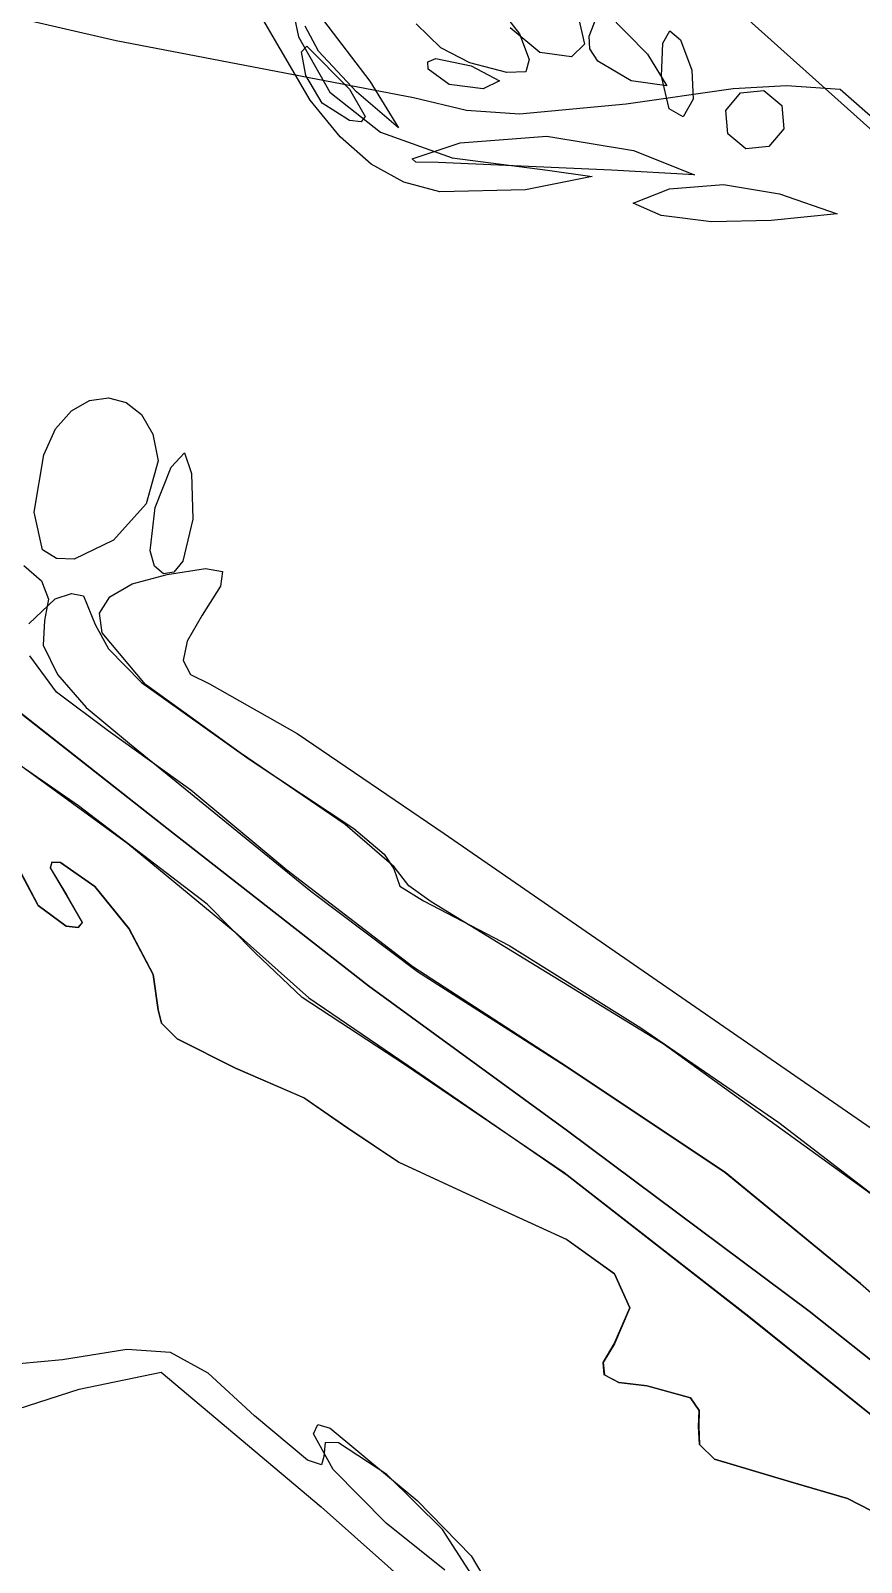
# Model space of a CAD drawing. Extents: x -886 to 651, y -59 to 942.
# Drawn here: x -359.68 to -342.88, y 197.6 to 228.58 of the extents above; entities that cross this region are included whole.
import ezdxf

# ---------------------------------------------------------------- set-up
doc = ezdxf.new("R2010")
doc.units = 0

msp = doc.modelspace()

# ---------------------------------------------------------------- linework, layer by layer
at = {"layer": 'IMAGES'}
for p, q in [((-357.952774, 228.368977), (-363.921525, 229.736383)), ((-351.93788, 227.22035), (-357.952774, 228.368977)), ((-345.477707, 227.398089), (-347.641841, 227.088147)), ((-344.395073, 227.457927), (-345.477707, 227.398089)), ((-343.31338, 227.38229), (-344.395073, 227.457927)), ((-335.539426, 220.562776), (-343.31338, 227.38229)), ((-350.870372, 226.958187), (-351.93788, 227.22035)), ((-347.641841, 227.088147), (-349.79787, 226.884793)), ((-349.79787, 226.884793), (-350.870372, 226.958187))]:
    msp.add_line(p, q, dxfattribs=at)
at = {"layer": 'Layer 1'}
for p, q in [((-354.620484, 230.161587), (-354.26812, 228.45253)), ((-354.032315, 227.172445), (-355.29103, 229.32846)), ((-342.583383, 226.485375), (-345.813015, 229.379011)), ((-350.328646, 229.190995), (-349.79905, 228.50995)), ((-348.0468, 228.948487), (-347.20982, 228.09719)), ((-353.861402, 228.161254), (-354.13133, 228.66402)), ((-353.763679, 228.778426), (-352.82578, 227.55331)), ((-351.390992, 228.230147), (-351.886402, 228.712656)), ((-349.38889, 228.13152), (-349.988174, 228.629859)), ((-348.609282, 228.862251), (-348.48253, 228.301764)), ((-348.3865, 228.46393), (-348.232985, 228.858908)), ((-354.26812, 228.45253), (-353.629948, 227.330264)), ((-349.79905, 228.50995), (-349.601431, 227.992404)), ((-348.48253, 228.301764), (-348.743971, 228.048692)), ((-348.376224, 228.210912), (-348.3865, 228.46393)), ((-346.92254, 227.65783), (-346.899376, 228.323355)), ((-346.899376, 228.323355), (-346.754012, 228.571855)), ((-346.754012, 228.571855), (-346.540718, 228.392818)), ((-346.540718, 228.392818), (-346.31376, 227.77573)), ((-354.202575, 228.145822), (-354.100272, 228.264199)), ((-354.11913, 227.66903), (-354.202575, 228.145822)), ((-354.100272, 228.264199), (-353.23663, 227.39398)), ((-353.09274, 227.33649), (-353.861402, 228.161254)), ((-351.652619, 227.948219), (-351.491255, 228.010979)), ((-351.491255, 228.010979), (-350.77695, 227.86688)), ((-350.80185, 227.92569), (-351.390992, 228.230147)), ((-349.601431, 227.992404), (-349.671084, 227.740929)), ((-348.743971, 228.048692), (-349.38889, 228.13152)), ((-348.212706, 227.95689), (-348.376224, 228.210912)), ((-347.20982, 228.09719), (-346.816928, 227.459577)), ((-347.20982, 228.09719), (-347.20982, 228.09719)), ((-353.78515, 227.112064), (-354.11913, 227.66903)), ((-351.64546, 227.79858), (-351.652619, 227.948219)), ((-351.217524, 227.489395), (-351.64546, 227.79858)), ((-350.055419, 227.727899), (-350.80185, 227.92569)), ((-350.77695, 227.86688), (-350.202946, 227.558645)), ((-349.671084, 227.740929), (-350.055419, 227.727899)), ((-347.53747, 227.5637), (-348.212706, 227.95689)), ((-346.768289, 226.996646), (-346.92254, 227.65783)), ((-346.31376, 227.77573), (-346.286044, 227.190514)), ((-346.31376, 227.77573), (-346.31376, 227.77573)), ((-353.23663, 227.39398), (-353.23638, 227.39398)), ((-353.23638, 227.39398), (-352.918469, 226.83832)), ((-352.82578, 227.55331), (-352.245999, 226.607664)), ((-352.82578, 227.55331), (-352.82578, 227.55331)), ((-350.53227, 227.40071), (-351.217524, 227.489395)), ((-350.202946, 227.558645), (-350.53228, 227.40065)), ((-350.53228, 227.40065), (-350.53227, 227.40071)), ((-346.816928, 227.459577), (-347.53747, 227.5637)), ((-345.325232, 227.320724), (-344.85585, 227.36404)), ((-344.85585, 227.36404), (-344.494204, 227.061714)), ((-353.424433, 226.426067), (-354.032315, 227.172445)), ((-353.23538, 226.75798), (-353.78515, 227.112064)), ((-353.629948, 227.330264), (-352.608071, 226.52315)), ((-352.245999, 226.607664), (-353.09274, 227.33649)), ((-346.286044, 227.190514), (-346.48932, 226.83437)), ((-345.62756, 226.95907), (-345.325232, 227.320724)), ((-344.494204, 227.061714), (-344.45088, 226.59234)), ((-352.99755, 226.732848), (-353.23538, 226.75798)), ((-352.918469, 226.83832), (-352.99755, 226.732848)), ((-346.48932, 226.83437), (-346.768289, 226.996646)), ((-345.584236, 226.489696), (-345.62756, 226.95907)), ((-352.800101, 225.879014), (-353.424433, 226.426067)), ((-352.608071, 226.52315), (-351.156641, 226.006653)), ((-350.99387, 226.30485), (-349.242279, 226.442996)), ((-349.242279, 226.442996), (-347.49137, 226.15182)), ((-345.22259, 226.18737), (-345.584236, 226.489696)), ((-344.45088, 226.59234), (-344.753208, 226.230686)), ((-344.45088, 226.59234), (-344.45088, 226.59234)), ((-351.968315, 225.985936), (-350.99387, 226.30485)), ((-347.49137, 226.15182), (-346.259829, 225.659731)), ((-344.753208, 226.230686), (-345.22259, 226.18737)), ((-352.136245, 225.514966), (-352.800101, 225.879014)), ((-351.892779, 225.916386), (-351.968315, 225.985936)), ((-351.44015, 225.90847), (-351.892779, 225.916386)), ((-347.93765, 225.75544), (-351.44015, 225.90847)), ((-351.156641, 226.006653), (-349.22981, 225.75624)), ((-351.40979, 225.317603), (-352.136245, 225.514966)), ((-348.325291, 225.624302), (-349.67678, 225.35765)), ((-349.22981, 225.75624), (-348.325291, 225.624302)), ((-346.259829, 225.659731), (-347.93765, 225.75544)), ((-347.93765, 225.75544), (-347.93765, 225.75544)), ((-349.67678, 225.35765), (-351.40979, 225.317603)), ((-347.50088, 225.090165), (-346.76609, 225.37669)), ((-346.76609, 225.37669), (-345.674594, 225.467998)), ((-345.674594, 225.467998), (-344.53923, 225.27288)), ((-344.53923, 225.27288), (-343.37264, 224.87379)), ((-346.93376, 224.83871), (-347.50088, 225.090165)), ((-343.37264, 224.87379), (-344.70691, 224.73489)), ((-345.911429, 224.708098), (-346.93376, 224.83871)), ((-344.7069, 224.73491), (-345.911429, 224.708098)), ((-344.70691, 224.73489), (-344.7069, 224.73491)), ((-358.492418, 221.097691), (-358.111651, 221.154164)), ((-358.111651, 221.154164), (-357.74941, 221.058536)), ((-359.17786, 220.521504), (-358.858793, 220.887383)), ((-358.858793, 220.887383), (-358.492418, 221.097691)), ((-357.74941, 221.058536), (-357.438611, 220.812543)), ((-357.438611, 220.812543), (-357.212172, 220.417919)), ((-359.4167, 219.99832), (-359.17786, 220.521504)), ((-357.212172, 220.417919), (-357.10301, 219.8764)), ((-359.609082, 218.841585), (-359.4167, 219.99832)), ((-356.838392, 219.74607), (-356.57137, 220.04207)), ((-356.57137, 220.04207), (-356.429415, 219.618587)), ((-357.103, 219.8764), (-357.349212, 219.009205)), ((-357.16366, 218.93569), (-356.838392, 219.74607)), ((-357.10301, 219.8764), (-357.103, 219.8764)), ((-356.429415, 219.618587), (-356.40485, 218.69919)), ((-358.717601, 212.903125), (-368.28193, 219.50882)), ((-357.349212, 219.009205), (-358.009999, 218.275185)), ((-359.4431, 218.07719), (-359.609082, 218.841585)), ((-357.26602, 218.055836), (-357.16366, 218.93569)), ((-356.40485, 218.69919), (-356.603194, 217.849251)), ((-356.40485, 218.69919), (-356.40485, 218.69919)), ((-359.159337, 217.899924), (-359.4431, 218.07719)), ((-358.009999, 218.275185), (-358.802311, 217.89197)), ((-357.17525, 217.750186), (-357.26602, 218.055836)), ((-359.818516, 217.760616), (-359.461491, 217.451346)), ((-358.802311, 217.89197), (-359.159337, 217.899924)), ((-356.99713, 217.59281), (-357.17525, 217.750186)), ((-356.603194, 217.849251), (-356.785425, 217.628692)), ((-359.461491, 217.451346), (-359.321578, 217.079619)), ((-357.62832, 217.387859), (-356.91971, 217.57991)), ((-356.785425, 217.628692), (-356.99713, 217.59281)), ((-356.91971, 217.57991), (-356.149612, 217.698995)), ((-356.149612, 217.698995), (-355.805935, 217.637618)), ((-355.805935, 217.637618), (-355.84223, 217.341801)), ((-359.19024, 217.08476), (-358.859887, 217.197467)), ((-358.859887, 217.197467), (-358.61187, 217.148047)), ((-358.61187, 217.148047), (-358.37526, 216.57067)), ((-358.287367, 216.799625), (-358.084691, 217.128951)), ((-358.084691, 217.128951), (-357.62832, 217.387859)), ((-355.84223, 217.341801), (-356.21205, 216.75757)), ((-359.716985, 216.57805), (-359.19024, 217.08476)), ((-359.321578, 217.079619), (-359.40022, 216.64741)), ((-359.40022, 216.64741), (-359.426831, 216.146271)), ((-358.37526, 216.57067), (-358.37524, 216.57067)), ((-358.37524, 216.57067), (-358.111827, 216.073501)), ((-358.23489, 216.396316), (-358.287367, 216.799625)), ((-356.21207, 216.75757), (-356.517523, 216.232452)), ((-356.21205, 216.75757), (-356.21207, 216.75757)), ((-357.358654, 215.353505), (-358.23489, 216.396316)), ((-356.517523, 216.232452), (-356.596674, 215.839853)), ((-359.161557, 215.19685), (-359.701166, 215.933185)), ((-359.426831, 216.146271), (-359.143431, 215.556457)), ((-358.111827, 216.073501), (-357.43802, 215.393265)), ((-356.596674, 215.839853), (-356.447275, 215.558219)), ((-359.143431, 215.556457), (-358.55896, 214.890905)), ((-357.43802, 215.393265), (-355.26711, 213.84176)), ((-355.44433, 213.97202), (-357.358654, 215.353505)), ((-356.447275, 215.558219), (-356.06708, 215.366)), ((-356.06708, 215.366), (-354.293632, 214.360369)), ((-361.967199, 215.233497), (-357.718031, 212.140687)), ((-358.11693, 214.41573), (-359.161557, 215.19685)), ((-360.047162, 214.899745), (-356.92739, 212.4476)), ((-356.92587, 212.44775), (-360.045672, 214.899801)), ((-358.55896, 214.890905), (-357.68236, 214.16255)), ((-356.44498, 213.216861), (-358.11693, 214.41573)), ((-354.293632, 214.360369), (-351.31744, 212.34391)), ((-357.68236, 214.16255), (-354.01982, 211.17631)), ((-353.322079, 212.522373), (-355.44433, 213.97202)), ((-355.26711, 213.84176), (-353.149694, 212.441435)), ((-354.50024, 211.60109), (-356.44498, 213.216861)), ((-356.114207, 210.913257), (-358.717601, 212.903125)), ((-352.32923, 211.668), (-353.322079, 212.522373)), ((-356.92739, 212.4476), (-352.85198, 209.259265)), ((-352.85046, 209.259415), (-356.92587, 212.44775)), ((-353.149694, 212.441435), (-352.533806, 211.92485)), ((-351.31744, 212.34391), (-337.90214, 203.0743)), ((-357.718031, 212.140687), (-355.54591, 210.34459)), ((-352.533806, 211.92485), (-352.34114, 211.62752)), ((-359.533473, 210.88746), (-359.90539, 211.59408)), ((-359.90372, 211.59387), (-359.531825, 210.887148)), ((-359.251819, 211.764964), (-359.286516, 211.644733)), ((-359.286516, 211.644733), (-358.96071, 211.10442)), ((-359.284841, 211.644531), (-359.250141, 211.764762)), ((-358.95904, 211.1042), (-359.284841, 211.644531)), ((-359.08016, 211.75672), (-359.251819, 211.764964)), ((-359.250141, 211.764762), (-359.07848, 211.7565)), ((-358.383458, 211.268761), (-359.08016, 211.75672)), ((-359.07848, 211.7565), (-358.381783, 211.268541)), ((-351.951319, 209.641936), (-354.50024, 211.60109)), ((-352.34114, 211.62752), (-352.214276, 211.274065)), ((-352.031947, 211.282111), (-352.32923, 211.668)), ((-357.69424, 210.417235), (-358.383458, 211.268761)), ((-358.381783, 211.268541), (-357.692565, 210.417015)), ((-352.214276, 211.274065), (-351.73585, 210.98079)), ((-351.58204, 210.95878), (-352.031947, 211.282111)), ((-358.96071, 211.10442), (-358.638515, 210.544943)), ((-358.636687, 210.544644), (-358.95904, 211.1042)), ((-354.01982, 211.17631), (-351.862454, 209.548321)), ((-351.73585, 210.98079), (-350.005532, 210.078613)), ((-346.89221, 208.085048), (-351.58204, 210.95878)), ((-358.96471, 210.47013), (-359.533473, 210.88746)), ((-359.531825, 210.887148), (-358.96304, 210.46991)), ((-355.13963, 209.92725), (-356.114207, 210.913257)), ((-358.720607, 210.442048), (-358.96471, 210.47013)), ((-358.96304, 210.46991), (-358.71883, 210.44174)), ((-358.638515, 210.544943), (-358.720607, 210.442048)), ((-358.71883, 210.44174), (-358.636687, 210.544644)), ((-357.203922, 209.490694), (-357.69424, 210.417235)), ((-357.692565, 210.417015), (-357.202247, 209.490474)), ((-355.54591, 210.34459), (-354.056637, 209.021415)), ((-350.005532, 210.078613), (-347.344116, 208.408825)), ((-354.193239, 209.025851), (-355.13963, 209.92725)), ((-357.10392, 208.77769), (-357.203922, 209.490694)), ((-357.202247, 209.490474), (-357.10225, 208.77747)), ((-348.82678, 207.61748), (-351.951319, 209.641936)), ((-351.862454, 209.548321), (-348.87315, 207.64542)), ((-352.85198, 209.259265), (-348.82895, 206.33004)), ((-348.82743, 206.33019), (-352.85046, 209.259415)), ((-357.036811, 208.504928), (-357.10392, 208.77769)), ((-357.10225, 208.77747), (-357.035141, 208.504709)), ((-352.12565, 207.66747), (-354.193239, 209.025851)), ((-354.056637, 209.021415), (-351.89874, 207.54914)), ((-356.720221, 208.191781), (-357.036811, 208.504928)), ((-357.035141, 208.504709), (-356.71855, 208.191565)), ((-355.54342, 207.59904), (-356.720221, 208.191781)), ((-356.71855, 208.191565), (-355.54174, 207.59882)), ((-347.344116, 208.408825), (-344.554332, 206.498602)), ((-342.43962, 204.87509), (-346.89221, 208.085048)), ((-354.156494, 206.996276), (-355.54342, 207.59904)), ((-355.54174, 207.59882), (-354.154814, 206.99606)), ((-348.89653, 205.477536), (-352.12565, 207.66747)), ((-351.89874, 207.54914), (-348.832829, 205.435604)), ((-348.87315, 207.64542), (-345.6404, 205.485766)), ((-345.627434, 205.477396), (-348.82678, 207.61748)), ((-353.26762, 206.38629), (-354.156494, 206.996276)), ((-354.154814, 206.99606), (-353.26594, 206.38607)), ((-352.241089, 205.695108), (-353.26762, 206.38629)), ((-353.26594, 206.38607), (-352.239414, 205.694891)), ((-348.82895, 206.33004), (-343.937964, 202.685703)), ((-343.936421, 202.685853), (-348.82743, 206.33019)), ((-344.554332, 206.498602), (-342.43891, 204.87512)), ((-350.5232, 204.89714), (-352.241089, 205.695108)), ((-352.239414, 205.694891), (-350.52153, 204.89692)), ((-345.1575, 202.57688), (-348.89653, 205.477536)), ((-348.832829, 205.435604), (-345.16046, 202.57068)), ((-345.6404, 205.485766), (-342.89773, 203.2405)), ((-342.89866, 203.24027), (-345.627434, 205.477396)), ((-348.843413, 204.134756), (-350.5232, 204.89714)), ((-350.52153, 204.89692), (-348.841726, 204.13454)), ((-347.874229, 203.435423), (-348.843413, 204.134756)), ((-348.841726, 204.13454), (-347.872542, 203.435206)), ((-347.56856, 202.747898), (-347.874229, 203.435423)), ((-347.872542, 203.435206), (-347.566881, 202.747679)), ((-340.729296, 201.322711), (-342.89866, 203.24027)), ((-342.89773, 203.2405), (-340.728366, 201.322941)), ((-347.87932, 202.02094), (-347.56856, 202.747898)), ((-347.566881, 202.747679), (-347.87764, 202.02072)), ((-345.16046, 202.57068), (-335.908599, 195.143507)), ((-335.96355, 195.180152), (-345.1575, 202.57688)), ((-343.937964, 202.685703), (-337.77575, 197.77808)), ((-337.77423, 197.77823), (-343.936421, 202.685853)), ((-348.106481, 201.647077), (-347.87932, 202.02094)), ((-347.87764, 202.02072), (-348.104809, 201.646857)), ((-359.04182, 201.69557), (-360.744486, 201.541202)), ((-357.73525, 201.904382), (-359.04182, 201.69557)), ((-356.852079, 201.84365), (-357.73525, 201.904382)), ((-356.09168, 201.425843), (-356.852079, 201.84365)), ((-348.082019, 201.394051), (-348.106481, 201.647077)), ((-348.104809, 201.646857), (-348.080351, 201.393831)), ((-358.702884, 201.107268), (-357.04268, 201.44733)), ((-357.04268, 201.44733), (-353.80616, 198.7253)), ((-355.15343, 200.56343), (-356.09168, 201.425843)), ((-347.791102, 201.242855), (-348.082019, 201.394051)), ((-348.080351, 201.393831), (-347.789436, 201.242635)), ((-361.99022, 200.04002), (-358.702884, 201.107268)), ((-347.2189, 201.17448), (-347.791102, 201.242855)), ((-347.789436, 201.242635), (-347.21723, 201.17426)), ((-346.341852, 200.927596), (-347.2189, 201.17448)), ((-347.21723, 201.17426), (-346.340175, 200.927399)), ((-346.163042, 200.675898), (-346.341852, 200.927596)), ((-346.340175, 200.927399), (-346.161367, 200.675695)), ((-354.083071, 199.67192), (-355.15343, 200.56343)), ((-346.17459, 200.35225), (-346.163042, 200.675898)), ((-346.161367, 200.675695), (-346.17292, 200.35203)), ((-353.96604, 200.20443), (-353.872819, 200.390915)), ((-353.563126, 199.482714), (-353.96604, 200.20443)), ((-353.872819, 200.390915), (-353.628, 200.315399)), ((-353.628, 200.315399), (-351.8688, 198.85355)), ((-346.158145, 199.98898), (-346.17459, 200.35225)), ((-346.17292, 200.35203), (-346.15647, 199.988773)), ((-353.723946, 200.025042), (-353.75153, 199.74356)), ((-353.458321, 200.020928), (-353.723946, 200.025042)), ((-352.481109, 199.379635), (-353.458321, 200.020928)), ((-345.852127, 199.687061), (-346.158145, 199.98898)), ((-346.15647, 199.988773), (-345.850449, 199.686854)), ((-353.801949, 199.573897), (-354.083071, 199.67192)), ((-353.75153, 199.74356), (-353.801949, 199.573897)), ((-352.492573, 198.396176), (-353.563126, 199.482714)), ((-344.31519, 199.23344), (-345.852127, 199.687061)), ((-345.850449, 199.686854), (-344.31351, 199.23323)), ((-351.356212, 198.267133), (-352.481109, 199.379635)), ((-343.162461, 198.89427), (-344.31519, 199.23344)), ((-344.31351, 199.23323), (-343.160781, 198.894055)), ((-351.8688, 198.85355), (-350.773258, 197.733258)), ((-351.8688, 198.85355), (-351.8688, 198.85355)), ((-341.872627, 198.228974), (-343.162461, 198.89427)), ((-343.160781, 198.894055), (-341.870949, 198.228755)), ((-353.80616, 198.7253), (-346.72898, 192.43054)), ((-351.309561, 197.446463), (-352.492573, 198.396176)), ((-350.61995, 197.13087), (-351.356212, 198.267133)), ((-350.773258, 197.733258), (-350.538499, 197.340765))]:
    msp.add_line(p, q, dxfattribs=at)

doc.saveas('drawing.dxf')
